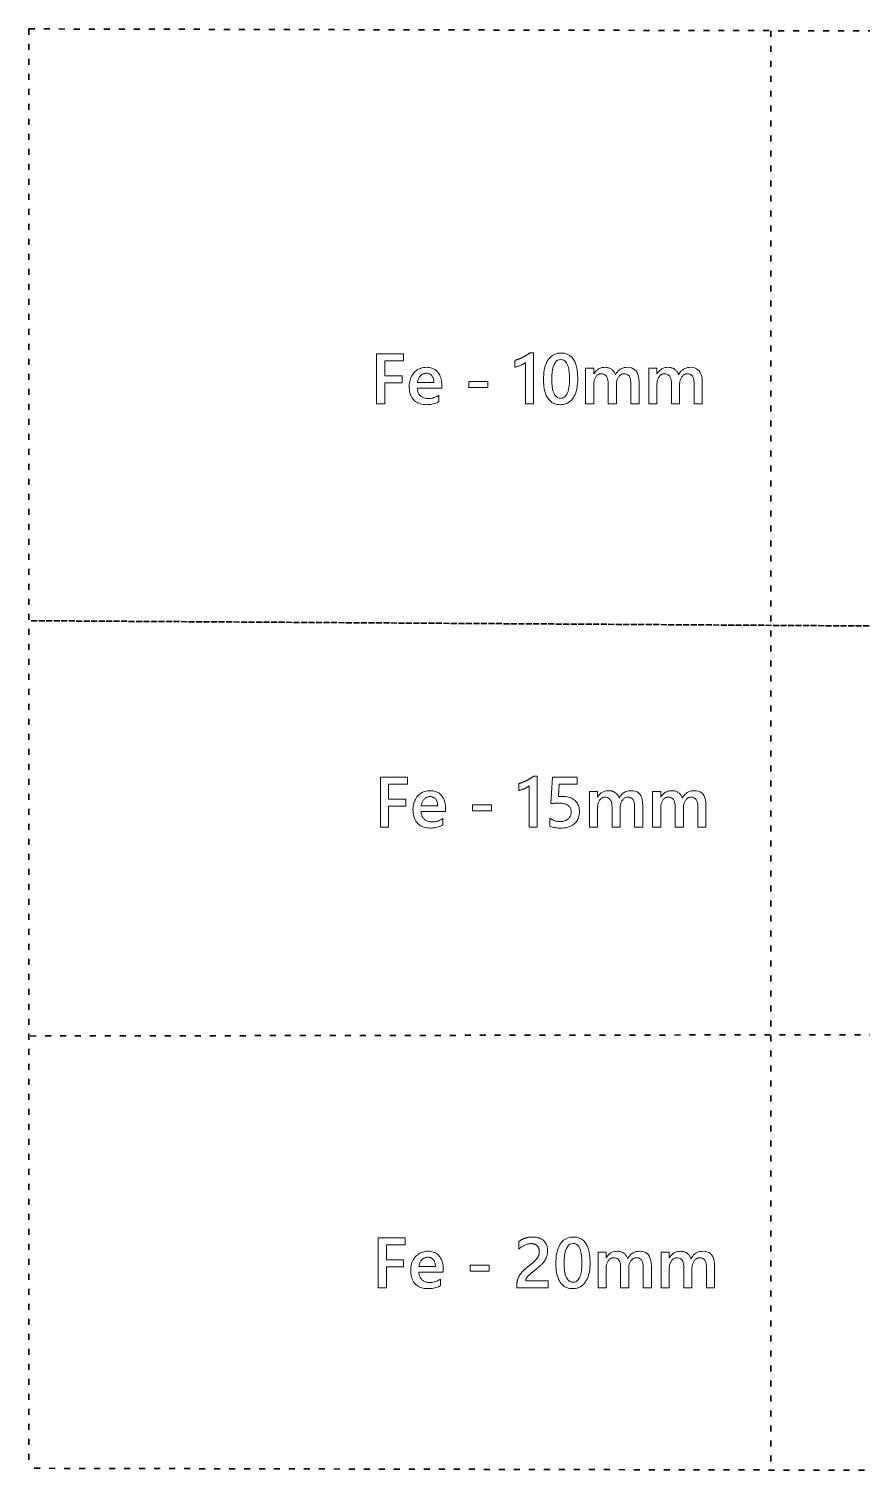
# Model space of a CAD drawing. Extents: x -2689 to 3123, y -678 to 2215.
# Drawn here: x -2689 to -1024, y -678 to 2215 of the extents above; entities that cross this region are included whole.
import ezdxf

# ---------------------------------------------------------------- set-up
doc = ezdxf.new("R2010")
doc.units = 0
doc.linetypes.add('DASHED', pattern=[15, 12, -3])
doc.linetypes.add('DASHSPACE', pattern=[30, 12, -18])

msp = doc.modelspace()

# ---------------------------------------------------------------- linework, layer by layer
at = {"color": 7, "linetype": 'DASHSPACE', "lineweight": 35}
for p, q in [((-2689.3, 2215.2), (3123.3, 2201.6)), ((-2689.3, 2215.2), (-2689.3, -664)), ((-1204.4, 2211.7), (-1204.4, -667.5)), ((-2687, 200.7), (3118.8, 209.7)), ((3123.3, -677.6), (-2689.3, -664))]:
    msp.add_line(p, q, dxfattribs=at)
at = {"color": 7, "linetype": 'DASHED', "lineweight": 35}
msp.add_line((-2684.6, 1031.4), (3114.4, 995.2), dxfattribs=at)
at = {"color": 5, "lineweight": 13}
for points in [[(-1939.4, 1551.1), (-1976.7, 1551.1), (-1976.7, 1521), (-1942.3, 1521), (-1942.3, 1507), (-1976.7, 1507), (-1976.7, 1465.2), (-1993.3, 1465.2), (-1993.3, 1565.2), (-1939.4, 1565.2)], [(-1679.2, 1567.4), (-1679.2, 1465.2), (-1695.4, 1465.2), (-1695.4, 1547.6), (-1696.3, 1547), (-1697.2, 1546.4), (-1698.1, 1545.8), (-1699, 1545.2), (-1700, 1544.7), (-1700.9, 1544.2), (-1701.9, 1543.7), (-1702.9, 1543.2), (-1703.9, 1542.7), (-1704.9, 1542.3), (-1705.9, 1541.8), (-1707, 1541.4), (-1708, 1541), (-1709.1, 1540.6), (-1710.3, 1540.2), (-1711.5, 1539.8), (-1712.7, 1539.5), (-1713.9, 1539.1), (-1715.1, 1538.7), (-1716.4, 1538.4), (-1716.4, 1552.2), (-1715.6, 1552.5), (-1714.8, 1552.7), (-1714, 1553), (-1713.2, 1553.3), (-1712.4, 1553.6), (-1711.7, 1553.9), (-1710.9, 1554.1), (-1710.1, 1554.4), (-1709.4, 1554.7), (-1708.6, 1555), (-1707.9, 1555.3), (-1707.1, 1555.6), (-1706.4, 1555.9), (-1705.6, 1556.2), (-1704.9, 1556.6), (-1704.1, 1556.9), (-1703.4, 1557.2), (-1702.6, 1557.6), (-1701.9, 1557.9), (-1701.2, 1558.3), (-1700.4, 1558.6), (-1699.7, 1559), (-1699, 1559.4), (-1698.2, 1559.8), (-1697.5, 1560.2), (-1696.8, 1560.6), (-1696, 1561), (-1695.3, 1561.4), (-1694.5, 1561.9), (-1693.8, 1562.3), (-1693, 1562.8), (-1692.3, 1563.2), (-1691.5, 1563.7), (-1690.8, 1564.2), (-1690, 1564.7), (-1689.2, 1565.2), (-1688.4, 1565.8), (-1687.7, 1566.3), (-1686.9, 1566.8), (-1686.1, 1567.4)], [(-1626.1, 1463.5), (-1629.2, 1463.6), (-1632.1, 1464), (-1634.9, 1464.7), (-1637.5, 1465.5), (-1640, 1466.7), (-1642.4, 1468.1), (-1644.6, 1469.8), (-1646.7, 1471.7), (-1648.7, 1473.8), (-1650.5, 1476.3), (-1652.1, 1478.9), (-1653.6, 1481.8), (-1654.9, 1484.9), (-1656.1, 1488.3), (-1657, 1491.9), (-1657.8, 1495.7), (-1658.4, 1499.7), (-1658.9, 1504), (-1659.1, 1508.4), (-1659.2, 1513.2), (-1659.1, 1518.3), (-1658.9, 1523.2), (-1658.4, 1527.9), (-1657.8, 1532.3), (-1657, 1536.4), (-1655.9, 1540.3), (-1654.8, 1543.9), (-1653.4, 1547.3), (-1651.8, 1550.4), (-1650.1, 1553.3), (-1648.2, 1555.8), (-1646.1, 1558.2), (-1643.9, 1560.2), (-1641.5, 1562), (-1638.9, 1563.5), (-1636.2, 1564.7), (-1633.3, 1565.6), (-1630.3, 1566.3), (-1627.1, 1566.7), (-1623.7, 1566.9), (-1617.5, 1566.3), (-1611.9, 1564.8), (-1606.9, 1562.2), (-1602.6, 1558.7), (-1599, 1554), (-1596, 1548.4), (-1593.7, 1541.7), (-1592.1, 1534.1), (-1591.1, 1525.3), (-1590.8, 1515.6), (-1590.8, 1510.6), (-1591.1, 1505.9), (-1591.6, 1501.5), (-1592.2, 1497.2), (-1593.1, 1493.2), (-1594.1, 1489.5), (-1595.3, 1486), (-1596.7, 1482.7), (-1598.3, 1479.7), (-1600.1, 1476.9), (-1602, 1474.3), (-1604.1, 1472.1), (-1606.3, 1470.1), (-1608.7, 1468.3), (-1611.2, 1466.8), (-1613.9, 1465.6), (-1616.7, 1464.7), (-1619.7, 1464), (-1622.8, 1463.6)], [(-1862.9, 1496.5), (-1911.6, 1496.5), (-1911.5, 1494.6), (-1911.3, 1492.7), (-1910.9, 1491), (-1910.5, 1489.3), (-1909.9, 1487.7), (-1909.3, 1486.2), (-1908.5, 1484.8), (-1907.6, 1483.5), (-1906.6, 1482.3), (-1905.5, 1481.2), (-1904.3, 1480.2), (-1903, 1479.3), (-1901.6, 1478.5), (-1900.1, 1477.8), (-1898.6, 1477.2), (-1896.9, 1476.7), (-1895.2, 1476.3), (-1893.4, 1476.1), (-1891.5, 1475.9), (-1889.5, 1475.9), (-1887.2, 1475.9), (-1885, 1476.1), (-1882.8, 1476.5), (-1880.7, 1476.9), (-1878.5, 1477.6), (-1876.5, 1478.3), (-1874.4, 1479.2), (-1872.4, 1480.2), (-1870.4, 1481.4), (-1868.5, 1482.7), (-1868.5, 1469.6), (-1870.5, 1468.5), (-1872.7, 1467.4), (-1874.9, 1466.5), (-1877.3, 1465.7), (-1879.8, 1465), (-1882.5, 1464.5), (-1885.3, 1464.1), (-1888.1, 1463.8), (-1891.2, 1463.6), (-1894.3, 1463.5), (-1897.4, 1463.6), (-1900.3, 1463.9), (-1903.2, 1464.4), (-1905.8, 1465.1), (-1908.4, 1465.9), (-1910.8, 1467), (-1913, 1468.3), (-1915.2, 1469.7), (-1917.2, 1471.4), (-1919, 1473.2), (-1920.7, 1475.3), (-1922.3, 1477.4), (-1923.6, 1479.8), (-1924.8, 1482.3), (-1925.8, 1484.9), (-1926.6, 1487.8), (-1927.2, 1490.7), (-1927.6, 1493.9), (-1927.9, 1497.2), (-1928, 1500.6), (-1927.9, 1503.9), (-1927.6, 1507), (-1927.1, 1510.1), (-1926.4, 1513), (-1925.5, 1515.7), (-1924.4, 1518.4), (-1923.2, 1520.9), (-1921.7, 1523.3), (-1920, 1525.6), (-1918.1, 1527.8), (-1916.1, 1529.8), (-1914, 1531.5), (-1911.8, 1533.1), (-1909.5, 1534.5), (-1907.1, 1535.6), (-1904.6, 1536.6), (-1902, 1537.3), (-1899.3, 1537.8), (-1896.5, 1538.2), (-1893.6, 1538.3), (-1890.8, 1538.2), (-1888, 1537.9), (-1885.4, 1537.4), (-1883, 1536.8), (-1880.6, 1535.9), (-1878.4, 1534.9), (-1876.4, 1533.7), (-1874.4, 1532.2), (-1872.6, 1530.6), (-1870.9, 1528.8), (-1869.4, 1526.9), (-1868.1, 1524.8), (-1866.9, 1522.5), (-1865.8, 1520.1), (-1864.9, 1517.6), (-1864.2, 1514.9), (-1863.7, 1512.1), (-1863.3, 1509.1), (-1863, 1506), (-1862.9, 1502.7)], [(-1624.5, 1554), (-1628, 1553.6), (-1631.1, 1552.3), (-1633.8, 1550.3), (-1636.2, 1547.5), (-1638.2, 1543.9), (-1639.8, 1539.5), (-1641.1, 1534.3), (-1642, 1528.3), (-1642.5, 1521.5), (-1642.7, 1513.9), (-1642.5, 1506.7), (-1642, 1500.3), (-1641.1, 1494.7), (-1639.9, 1489.8), (-1638.2, 1485.7), (-1636.3, 1482.3), (-1634, 1479.7), (-1631.3, 1477.8), (-1628.2, 1476.7), (-1624.9, 1476.3), (-1621.5, 1476.7), (-1618.5, 1477.9), (-1615.9, 1479.8), (-1613.6, 1482.4), (-1611.7, 1485.9), (-1610.1, 1490.1), (-1608.9, 1495), (-1608, 1500.8), (-1607.5, 1507.2), (-1607.3, 1514.5), (-1607.5, 1522), (-1608, 1528.7), (-1608.8, 1534.6), (-1610, 1539.7), (-1611.6, 1544.1), (-1613.5, 1547.6), (-1615.7, 1550.4), (-1618.3, 1552.4), (-1621.2, 1553.6)], [(-1468.1, 1465.2), (-1484.3, 1465.2), (-1484.3, 1504.1), (-1484.3, 1506.3), (-1484.4, 1508.3), (-1484.6, 1510.3), (-1484.8, 1512.1), (-1485.1, 1513.8), (-1485.4, 1515.3), (-1485.8, 1516.8), (-1486.3, 1518.1), (-1486.8, 1519.3), (-1487.4, 1520.3), (-1488.1, 1521.3), (-1488.9, 1522.1), (-1489.7, 1522.9), (-1490.7, 1523.6), (-1491.7, 1524.1), (-1492.8, 1524.6), (-1494, 1524.9), (-1495.3, 1525.2), (-1496.7, 1525.3), (-1498.1, 1525.4), (-1499.4, 1525.3), (-1500.6, 1525.1), (-1501.8, 1524.8), (-1502.9, 1524.3), (-1504, 1523.8), (-1505.1, 1523.1), (-1506.1, 1522.3), (-1507.1, 1521.3), (-1508, 1520.2), (-1508.9, 1519), (-1509.8, 1517.7), (-1510.5, 1516.4), (-1511.2, 1515), (-1511.8, 1513.5), (-1512.2, 1512), (-1512.6, 1510.5), (-1512.9, 1508.9), (-1513.2, 1507.3), (-1513.3, 1505.6), (-1513.3, 1503.8), (-1513.3, 1465.2), (-1529.6, 1465.2), (-1529.6, 1505.4), (-1529.7, 1509.2), (-1530.2, 1512.6), (-1530.9, 1515.6), (-1531.9, 1518.2), (-1533.1, 1520.4), (-1534.7, 1522.2), (-1536.5, 1523.6), (-1538.6, 1524.6), (-1541, 1525.2), (-1543.7, 1525.4), (-1545, 1525.3), (-1546.2, 1525.1), (-1547.4, 1524.8), (-1548.6, 1524.4), (-1549.7, 1523.9), (-1550.7, 1523.2), (-1551.7, 1522.4), (-1552.7, 1521.5), (-1553.6, 1520.5), (-1554.5, 1519.4), (-1555.3, 1518.1), (-1556, 1516.8), (-1556.6, 1515.4), (-1557.2, 1514), (-1557.6, 1512.5), (-1558, 1510.9), (-1558.3, 1509.2), (-1558.5, 1507.5), (-1558.6, 1505.7), (-1558.7, 1503.8), (-1558.7, 1465.2), (-1574.9, 1465.2), (-1574.9, 1536.6), (-1558.7, 1536.6), (-1558.7, 1525.3), (-1558.4, 1525.3), (-1556.8, 1527.8), (-1555, 1530), (-1553.1, 1531.9), (-1551.1, 1533.6), (-1548.9, 1535), (-1546.6, 1536.2), (-1544.1, 1537.1), (-1541.5, 1537.7), (-1538.8, 1538.1), (-1535.9, 1538.3), (-1534.4, 1538.2), (-1533, 1538.1), (-1531.6, 1537.9), (-1530.3, 1537.6), (-1528.9, 1537.2), (-1527.7, 1536.8), (-1526.4, 1536.3), (-1525.2, 1535.7), (-1524.1, 1535), (-1522.9, 1534.2), (-1521.9, 1533.3), (-1520.9, 1532.4), (-1519.9, 1531.5), (-1519.1, 1530.5), (-1518.3, 1529.5), (-1517.6, 1528.4), (-1516.9, 1527.2), (-1516.3, 1526), (-1515.8, 1524.8), (-1515.4, 1523.5), (-1513.7, 1526.3), (-1511.9, 1528.8), (-1509.9, 1531), (-1507.8, 1532.9), (-1505.5, 1534.6), (-1503, 1535.9), (-1500.4, 1536.9), (-1497.7, 1537.7), (-1494.7, 1538.1), (-1491.7, 1538.3), (-1487.2, 1538), (-1483.2, 1537.1), (-1479.6, 1535.6), (-1476.6, 1533.6), (-1474, 1531), (-1471.9, 1527.8), (-1470.2, 1524), (-1469, 1519.7), (-1468.3, 1514.7), (-1468.1, 1509.2)], [(-1341.6, 1465.2), (-1357.8, 1465.2), (-1357.8, 1504.1), (-1357.8, 1506.3), (-1357.9, 1508.3), (-1358.1, 1510.3), (-1358.3, 1512.1), (-1358.6, 1513.8), (-1358.9, 1515.3), (-1359.3, 1516.8), (-1359.8, 1518.1), (-1360.3, 1519.3), (-1360.9, 1520.3), (-1361.6, 1521.3), (-1362.4, 1522.1), (-1363.2, 1522.9), (-1364.2, 1523.6), (-1365.2, 1524.1), (-1366.3, 1524.6), (-1367.5, 1524.9), (-1368.8, 1525.2), (-1370.2, 1525.3), (-1371.6, 1525.4), (-1372.9, 1525.3), (-1374.1, 1525.1), (-1375.3, 1524.8), (-1376.4, 1524.3), (-1377.5, 1523.8), (-1378.6, 1523.1), (-1379.6, 1522.3), (-1380.6, 1521.3), (-1381.5, 1520.2), (-1382.4, 1519), (-1383.3, 1517.7), (-1384, 1516.4), (-1384.7, 1515), (-1385.3, 1513.5), (-1385.7, 1512), (-1386.1, 1510.5), (-1386.5, 1508.9), (-1386.7, 1507.3), (-1386.8, 1505.6), (-1386.8, 1503.8), (-1386.8, 1465.2), (-1403.1, 1465.2), (-1403.1, 1505.4), (-1403.2, 1509.2), (-1403.7, 1512.6), (-1404.4, 1515.6), (-1405.4, 1518.2), (-1406.6, 1520.4), (-1408.2, 1522.2), (-1410, 1523.6), (-1412.1, 1524.6), (-1414.5, 1525.2), (-1417.2, 1525.4), (-1418.5, 1525.3), (-1419.7, 1525.1), (-1420.9, 1524.8), (-1422.1, 1524.4), (-1423.2, 1523.9), (-1424.2, 1523.2), (-1425.2, 1522.4), (-1426.2, 1521.5), (-1427.1, 1520.5), (-1428, 1519.4), (-1428.8, 1518.1), (-1429.5, 1516.8), (-1430.1, 1515.4), (-1430.7, 1514), (-1431.1, 1512.5), (-1431.5, 1510.9), (-1431.8, 1509.2), (-1432, 1507.5), (-1432.1, 1505.7), (-1432.2, 1503.8), (-1432.2, 1465.2), (-1448.4, 1465.2), (-1448.4, 1536.6), (-1432.2, 1536.6), (-1432.2, 1525.3), (-1431.9, 1525.3), (-1430.3, 1527.8), (-1428.5, 1530), (-1426.6, 1531.9), (-1424.6, 1533.6), (-1422.4, 1535), (-1420.1, 1536.2), (-1417.6, 1537.1), (-1415, 1537.7), (-1412.3, 1538.1), (-1409.4, 1538.3), (-1407.9, 1538.2), (-1406.5, 1538.1), (-1405.1, 1537.9), (-1403.8, 1537.6), (-1402.4, 1537.2), (-1401.2, 1536.8), (-1399.9, 1536.3), (-1398.7, 1535.7), (-1397.6, 1535), (-1396.4, 1534.2), (-1395.4, 1533.3), (-1394.4, 1532.4), (-1393.4, 1531.5), (-1392.6, 1530.5), (-1391.8, 1529.5), (-1391.1, 1528.4), (-1390.4, 1527.2), (-1389.8, 1526), (-1389.3, 1524.8), (-1388.9, 1523.5), (-1387.2, 1526.3), (-1385.4, 1528.8), (-1383.4, 1531), (-1381.3, 1532.9), (-1379, 1534.6), (-1376.5, 1535.9), (-1373.9, 1536.9), (-1371.2, 1537.7), (-1368.2, 1538.1), (-1365.2, 1538.3), (-1360.7, 1538), (-1356.7, 1537.1), (-1353.1, 1535.6), (-1350.1, 1533.6), (-1347.5, 1531), (-1345.4, 1527.8), (-1343.7, 1524), (-1342.5, 1519.7), (-1341.8, 1514.7), (-1341.6, 1509.2)], [(-1878.6, 1507.9), (-1878.6, 1509.6), (-1878.7, 1511.3), (-1879, 1512.8), (-1879.2, 1514.3), (-1879.6, 1515.7), (-1880.1, 1517), (-1880.6, 1518.2), (-1881.2, 1519.4), (-1881.9, 1520.5), (-1882.7, 1521.5), (-1883.5, 1522.4), (-1884.4, 1523.2), (-1885.4, 1524), (-1886.4, 1524.6), (-1887.5, 1525.1), (-1888.6, 1525.6), (-1889.8, 1525.9), (-1891.1, 1526.1), (-1892.4, 1526.3), (-1893.8, 1526.3), (-1895.2, 1526.3), (-1896.5, 1526.1), (-1897.8, 1525.9), (-1899.1, 1525.5), (-1900.3, 1525.1), (-1901.4, 1524.5), (-1902.5, 1523.8), (-1903.6, 1523.1), (-1904.7, 1522.2), (-1905.6, 1521.2), (-1906.6, 1520.2), (-1907.4, 1519.1), (-1908.2, 1517.9), (-1908.9, 1516.7), (-1909.6, 1515.4), (-1910.1, 1514), (-1910.6, 1512.6), (-1911, 1511.1), (-1911.3, 1509.5), (-1911.6, 1507.9)], [(-1770.7, 1498.2), (-1808.7, 1498.2), (-1808.7, 1510.2), (-1770.7, 1510.2)], [(-1931.8, 704.3), (-1969.2, 704.3), (-1969.2, 674.2), (-1934.8, 674.2), (-1934.8, 660.2), (-1969.2, 660.2), (-1969.2, 618.4), (-1985.8, 618.4), (-1985.8, 718.4), (-1931.8, 718.4)], [(-1671.7, 720.6), (-1671.7, 618.4), (-1687.9, 618.4), (-1687.9, 700.8), (-1688.8, 700.2), (-1689.7, 699.6), (-1690.6, 699), (-1691.5, 698.4), (-1692.5, 697.9), (-1693.4, 697.4), (-1694.4, 696.8), (-1695.4, 696.4), (-1696.4, 695.9), (-1697.4, 695.4), (-1698.4, 695), (-1699.4, 694.6), (-1700.5, 694.2), (-1701.6, 693.8), (-1702.8, 693.4), (-1703.9, 693), (-1705.1, 692.6), (-1706.4, 692.3), (-1707.6, 691.9), (-1708.9, 691.6), (-1708.9, 705.4), (-1708.1, 705.6), (-1707.3, 705.9), (-1706.5, 706.2), (-1705.7, 706.5), (-1704.9, 706.7), (-1704.1, 707), (-1703.4, 707.3), (-1702.6, 707.6), (-1701.8, 707.9), (-1701.1, 708.2), (-1700.3, 708.5), (-1699.6, 708.8), (-1698.8, 709.1), (-1698.1, 709.4), (-1697.4, 709.7), (-1696.6, 710.1), (-1695.9, 710.4), (-1695.1, 710.7), (-1694.4, 711.1), (-1693.7, 711.4), (-1692.9, 711.8), (-1692.2, 712.2), (-1691.5, 712.6), (-1690.7, 713), (-1690, 713.4), (-1689.2, 713.8), (-1688.5, 714.2), (-1687.8, 714.6), (-1687, 715.1), (-1686.3, 715.5), (-1685.5, 715.9), (-1684.8, 716.4), (-1684, 716.9), (-1683.2, 717.4), (-1682.5, 717.9), (-1681.7, 718.4), (-1680.9, 718.9), (-1680.1, 719.5), (-1679.4, 720), (-1678.6, 720.6)], [(-1646.3, 620.7), (-1646.3, 636.2), (-1644.4, 634.9), (-1642.4, 633.8), (-1640.4, 632.8), (-1638.4, 632), (-1636.4, 631.2), (-1634.4, 630.6), (-1632.4, 630.2), (-1630.4, 629.8), (-1628.4, 629.6), (-1626.4, 629.6), (-1624.4, 629.6), (-1622.5, 629.8), (-1620.7, 630), (-1618.9, 630.4), (-1617.2, 630.9), (-1615.6, 631.5), (-1614.1, 632.1), (-1612.7, 632.9), (-1611.3, 633.8), (-1610, 634.8), (-1608.8, 635.8), (-1607.8, 637), (-1606.9, 638.2), (-1606, 639.5), (-1605.4, 640.8), (-1604.8, 642.3), (-1604.4, 643.7), (-1604.1, 645.3), (-1603.9, 646.9), (-1603.8, 648.6), (-1603.9, 650.3), (-1604.1, 651.9), (-1604.4, 653.4), (-1604.8, 654.8), (-1605.4, 656.2), (-1606.1, 657.5), (-1606.9, 658.7), (-1607.9, 659.8), (-1608.9, 660.9), (-1610.1, 661.9), (-1611.4, 662.8), (-1612.9, 663.6), (-1614.4, 664.3), (-1616, 664.9), (-1617.8, 665.4), (-1619.7, 665.9), (-1621.6, 666.2), (-1623.7, 666.4), (-1625.9, 666.6), (-1628.2, 666.6), (-1629.1, 666.6), (-1630.2, 666.6), (-1631.4, 666.5), (-1632.8, 666.5), (-1634.3, 666.4), (-1636.1, 666.3), (-1637.9, 666.2), (-1640, 666.1), (-1642.2, 665.9), (-1644.6, 665.8), (-1641, 718.4), (-1591.8, 718.4), (-1591.8, 704.5), (-1627.6, 704.5), (-1629.3, 679.5), (-1628.3, 679.6), (-1627.4, 679.6), (-1626.5, 679.7), (-1625.6, 679.7), (-1624.7, 679.7), (-1623.8, 679.7), (-1623, 679.8), (-1622.1, 679.8), (-1621.3, 679.8), (-1620.5, 679.8), (-1617.4, 679.7), (-1614.5, 679.5), (-1611.7, 679.1), (-1609, 678.5), (-1606.5, 677.8), (-1604.1, 676.9), (-1601.8, 675.8), (-1599.7, 674.6), (-1597.8, 673.2), (-1596, 671.6), (-1594.3, 669.9), (-1592.8, 668.1), (-1591.5, 666.2), (-1590.4, 664.1), (-1589.5, 662), (-1588.7, 659.7), (-1588.1, 657.3), (-1587.6, 654.7), (-1587.4, 652.1), (-1587.3, 649.3), (-1587.4, 646.4), (-1587.7, 643.6), (-1588.2, 640.9), (-1588.9, 638.4), (-1589.8, 635.9), (-1590.9, 633.6), (-1592.2, 631.4), (-1593.6, 629.3), (-1595.3, 627.4), (-1597.2, 625.5), (-1599.3, 623.8), (-1601.5, 622.3), (-1603.9, 620.9), (-1606.4, 619.8), (-1609, 618.8), (-1611.8, 618), (-1614.8, 617.3), (-1617.9, 616.9), (-1621.1, 616.6), (-1624.5, 616.5), (-1627.4, 616.6), (-1630.1, 616.7), (-1632.6, 616.9), (-1635, 617.2), (-1637.3, 617.6), (-1639.4, 618), (-1641.4, 618.6), (-1643.2, 619.2), (-1644.8, 619.9)], [(-1855.4, 649.7), (-1904.1, 649.7), (-1904, 647.7), (-1903.8, 645.9), (-1903.4, 644.1), (-1903, 642.5), (-1902.4, 640.9), (-1901.8, 639.4), (-1901, 638), (-1900.1, 636.7), (-1899.1, 635.5), (-1898, 634.4), (-1896.8, 633.4), (-1895.5, 632.5), (-1894.1, 631.7), (-1892.6, 631), (-1891.1, 630.4), (-1889.4, 629.9), (-1887.7, 629.5), (-1885.9, 629.2), (-1884, 629.1), (-1882, 629), (-1879.7, 629.1), (-1877.5, 629.3), (-1875.3, 629.6), (-1873.1, 630.1), (-1871, 630.7), (-1868.9, 631.5), (-1866.9, 632.4), (-1864.9, 633.4), (-1862.9, 634.6), (-1861, 635.9), (-1861, 622.8), (-1863, 621.7), (-1865.2, 620.6), (-1867.4, 619.7), (-1869.8, 618.9), (-1872.3, 618.2), (-1875, 617.7), (-1877.7, 617.2), (-1880.6, 616.9), (-1883.7, 616.7), (-1886.8, 616.7), (-1889.9, 616.8), (-1892.8, 617.1), (-1895.6, 617.6), (-1898.3, 618.2), (-1900.9, 619.1), (-1903.3, 620.2), (-1905.5, 621.4), (-1907.7, 622.9), (-1909.7, 624.6), (-1911.5, 626.4), (-1913.2, 628.4), (-1914.7, 630.6), (-1916.1, 633), (-1917.3, 635.5), (-1918.2, 638.1), (-1919, 640.9), (-1919.7, 643.9), (-1920.1, 647), (-1920.4, 650.3), (-1920.5, 653.8), (-1920.4, 657.1), (-1920.1, 660.2), (-1919.6, 663.2), (-1918.9, 666.1), (-1918, 668.9), (-1916.9, 671.6), (-1915.6, 674.1), (-1914.2, 676.5), (-1912.5, 678.8), (-1910.6, 680.9), (-1908.6, 682.9), (-1906.5, 684.7), (-1904.3, 686.3), (-1902, 687.7), (-1899.5, 688.8), (-1897, 689.8), (-1894.5, 690.5), (-1891.8, 691), (-1889, 691.3), (-1886.1, 691.4), (-1883.2, 691.3), (-1880.5, 691.1), (-1877.9, 690.6), (-1875.4, 689.9), (-1873.1, 689.1), (-1870.9, 688), (-1868.8, 686.8), (-1866.9, 685.4), (-1865.1, 683.8), (-1863.4, 682), (-1861.9, 680.1), (-1860.5, 678), (-1859.3, 675.7), (-1858.3, 673.3), (-1857.4, 670.8), (-1856.7, 668.1), (-1856.1, 665.3), (-1855.7, 662.3), (-1855.5, 659.1), (-1855.4, 655.9)], [(-1871, 661.1), (-1871.1, 662.8), (-1871.2, 664.4), (-1871.4, 666), (-1871.7, 667.5), (-1872.1, 668.9), (-1872.6, 670.2), (-1873.1, 671.4), (-1873.7, 672.6), (-1874.4, 673.7), (-1875.2, 674.7), (-1876, 675.6), (-1876.9, 676.4), (-1877.9, 677.1), (-1878.9, 677.8), (-1880, 678.3), (-1881.1, 678.7), (-1882.3, 679.1), (-1883.6, 679.3), (-1884.9, 679.5), (-1886.3, 679.5), (-1887.7, 679.5), (-1889, 679.3), (-1890.3, 679.1), (-1891.5, 678.7), (-1892.7, 678.2), (-1893.9, 677.7), (-1895, 677), (-1896.1, 676.3), (-1897.1, 675.4), (-1898.1, 674.4), (-1899.1, 673.4), (-1899.9, 672.3), (-1900.7, 671.1), (-1901.4, 669.8), (-1902, 668.5), (-1902.6, 667.2), (-1903.1, 665.8), (-1903.5, 664.3), (-1903.8, 662.7), (-1904.1, 661.1)], [(-1460.6, 618.4), (-1476.8, 618.4), (-1476.8, 657.3), (-1476.8, 659.4), (-1476.9, 661.5), (-1477, 663.4), (-1477.3, 665.3), (-1477.5, 666.9), (-1477.9, 668.5), (-1478.3, 669.9), (-1478.8, 671.3), (-1479.3, 672.4), (-1479.9, 673.5), (-1480.6, 674.5), (-1481.4, 675.3), (-1482.2, 676.1), (-1483.2, 676.7), (-1484.2, 677.3), (-1485.3, 677.7), (-1486.5, 678.1), (-1487.8, 678.3), (-1489.2, 678.5), (-1490.6, 678.5), (-1491.9, 678.5), (-1493.1, 678.3), (-1494.3, 678), (-1495.4, 677.5), (-1496.5, 676.9), (-1497.6, 676.2), (-1498.6, 675.4), (-1499.6, 674.5), (-1500.5, 673.4), (-1501.4, 672.2), (-1502.2, 670.9), (-1503, 669.5), (-1503.7, 668.2), (-1504.2, 666.7), (-1504.7, 665.2), (-1505.1, 663.7), (-1505.4, 662.1), (-1505.7, 660.4), (-1505.8, 658.7), (-1505.8, 657), (-1505.8, 618.4), (-1522.1, 618.4), (-1522.1, 658.6), (-1522.2, 662.4), (-1522.6, 665.8), (-1523.3, 668.8), (-1524.3, 671.4), (-1525.6, 673.5), (-1527.2, 675.3), (-1529, 676.7), (-1531.1, 677.7), (-1533.5, 678.3), (-1536.2, 678.5), (-1537.5, 678.5), (-1538.7, 678.3), (-1539.9, 678), (-1541, 677.6), (-1542.1, 677), (-1543.2, 676.4), (-1544.2, 675.6), (-1545.2, 674.7), (-1546.1, 673.7), (-1546.9, 672.5), (-1547.7, 671.3), (-1548.5, 670), (-1549.1, 668.6), (-1549.6, 667.2), (-1550.1, 665.7), (-1550.5, 664.1), (-1550.8, 662.4), (-1551, 660.7), (-1551.1, 658.9), (-1551.2, 657), (-1551.2, 618.4), (-1567.3, 618.4), (-1567.3, 689.8), (-1551.2, 689.8), (-1551.2, 678.5), (-1550.9, 678.5), (-1549.3, 680.9), (-1547.5, 683.1), (-1545.6, 685.1), (-1543.6, 686.8), (-1541.4, 688.2), (-1539.1, 689.4), (-1536.6, 690.3), (-1534, 690.9), (-1531.2, 691.3), (-1528.4, 691.4), (-1526.9, 691.4), (-1525.5, 691.3), (-1524.1, 691.1), (-1522.7, 690.8), (-1521.4, 690.4), (-1520.2, 690), (-1518.9, 689.4), (-1517.7, 688.8), (-1516.5, 688.1), (-1515.4, 687.4), (-1514.3, 686.5), (-1513.3, 685.6), (-1512.4, 684.7), (-1511.6, 683.7), (-1510.8, 682.6), (-1510, 681.5), (-1509.4, 680.4), (-1508.8, 679.2), (-1508.3, 678), (-1507.9, 676.7), (-1506.2, 679.5), (-1504.4, 682), (-1502.4, 684.2), (-1500.2, 686.1), (-1498, 687.7), (-1495.5, 689.1), (-1492.9, 690.1), (-1490.1, 690.8), (-1487.2, 691.3), (-1484.1, 691.4), (-1479.7, 691.1), (-1475.7, 690.3), (-1472.1, 688.8), (-1469.1, 686.8), (-1466.5, 684.2), (-1464.3, 681), (-1462.7, 677.2), (-1461.5, 672.8), (-1460.8, 667.9), (-1460.6, 662.4)], [(-1334.1, 618.4), (-1350.3, 618.4), (-1350.3, 657.3), (-1350.3, 659.4), (-1350.4, 661.5), (-1350.5, 663.4), (-1350.8, 665.3), (-1351, 666.9), (-1351.4, 668.5), (-1351.8, 669.9), (-1352.3, 671.3), (-1352.8, 672.4), (-1353.4, 673.5), (-1354.1, 674.5), (-1354.9, 675.3), (-1355.7, 676.1), (-1356.7, 676.7), (-1357.7, 677.3), (-1358.8, 677.7), (-1360, 678.1), (-1361.3, 678.3), (-1362.7, 678.5), (-1364.1, 678.5), (-1365.4, 678.5), (-1366.6, 678.3), (-1367.8, 678), (-1368.9, 677.5), (-1370, 676.9), (-1371.1, 676.2), (-1372.1, 675.4), (-1373.1, 674.5), (-1374, 673.4), (-1374.9, 672.2), (-1375.7, 670.9), (-1376.5, 669.5), (-1377.2, 668.2), (-1377.7, 666.7), (-1378.2, 665.2), (-1378.6, 663.7), (-1378.9, 662.1), (-1379.2, 660.4), (-1379.3, 658.7), (-1379.3, 657), (-1379.3, 618.4), (-1395.6, 618.4), (-1395.6, 658.6), (-1395.7, 662.4), (-1396.1, 665.8), (-1396.9, 668.8), (-1397.8, 671.4), (-1399.1, 673.5), (-1400.7, 675.3), (-1402.5, 676.7), (-1404.6, 677.7), (-1407, 678.3), (-1409.7, 678.5), (-1411, 678.5), (-1412.2, 678.3), (-1413.4, 678), (-1414.5, 677.6), (-1415.6, 677), (-1416.7, 676.4), (-1417.7, 675.6), (-1418.7, 674.7), (-1419.6, 673.7), (-1420.4, 672.5), (-1421.2, 671.3), (-1422, 670), (-1422.6, 668.6), (-1423.1, 667.2), (-1423.6, 665.7), (-1424, 664.1), (-1424.3, 662.4), (-1424.5, 660.7), (-1424.6, 658.9), (-1424.7, 657), (-1424.7, 618.4), (-1440.8, 618.4), (-1440.8, 689.8), (-1424.7, 689.8), (-1424.7, 678.5), (-1424.4, 678.5), (-1422.8, 680.9), (-1421, 683.1), (-1419.1, 685.1), (-1417.1, 686.8), (-1414.9, 688.2), (-1412.6, 689.4), (-1410.1, 690.3), (-1407.5, 690.9), (-1404.7, 691.3), (-1401.9, 691.4), (-1400.4, 691.4), (-1399, 691.3), (-1397.6, 691.1), (-1396.2, 690.8), (-1394.9, 690.4), (-1393.7, 690), (-1392.4, 689.4), (-1391.2, 688.8), (-1390.1, 688.1), (-1388.9, 687.4), (-1387.8, 686.5), (-1386.8, 685.6), (-1385.9, 684.7), (-1385.1, 683.7), (-1384.3, 682.6), (-1383.5, 681.5), (-1382.9, 680.4), (-1382.3, 679.2), (-1381.8, 678), (-1381.4, 676.7), (-1379.7, 679.5), (-1377.9, 682), (-1375.9, 684.2), (-1373.7, 686.1), (-1371.5, 687.7), (-1369, 689.1), (-1366.4, 690.1), (-1363.6, 690.8), (-1360.7, 691.3), (-1357.6, 691.4), (-1353.2, 691.1), (-1349.2, 690.3), (-1345.6, 688.8), (-1342.6, 686.8), (-1340, 684.2), (-1337.8, 681), (-1336.2, 677.2), (-1335, 672.8), (-1334.3, 667.9), (-1334.1, 662.4)], [(-1763.2, 651.4), (-1801.2, 651.4), (-1801.2, 663.3), (-1763.2, 663.3)], [(-1649.6, -303), (-1712.4, -303), (-1712.4, -295.3), (-1712.4, -294.3), (-1712.3, -293.4), (-1712.3, -292.5), (-1712.2, -291.6), (-1712.1, -290.7), (-1711.9, -289.8), (-1711.7, -288.9), (-1711.5, -288.1), (-1711.3, -287.2), (-1711.1, -286.4), (-1710.8, -285.6), (-1710.5, -284.8), (-1710.2, -283.9), (-1709.9, -283.2), (-1709.5, -282.4), (-1709.1, -281.6), (-1708.8, -280.8), (-1708.4, -280.1), (-1707.9, -279.3), (-1707.5, -278.6), (-1707, -277.9), (-1706.6, -277.1), (-1706.1, -276.4), (-1705.6, -275.7), (-1705.1, -275), (-1704.5, -274.3), (-1704, -273.7), (-1703.4, -273), (-1702.9, -272.3), (-1702.3, -271.7), (-1701.7, -271), (-1701.1, -270.4), (-1700.4, -269.8), (-1699.8, -269.1), (-1699.2, -268.5), (-1698.5, -267.9), (-1697.9, -267.2), (-1697.2, -266.6), (-1696.5, -266), (-1695.9, -265.4), (-1695.2, -264.8), (-1694.5, -264.2), (-1693.8, -263.6), (-1693.1, -263), (-1692.4, -262.4), (-1691.7, -261.8), (-1691, -261.3), (-1690.3, -260.7), (-1689.6, -260.1), (-1688.9, -259.5), (-1688.2, -259), (-1687.5, -258.4), (-1686.8, -257.8), (-1686.1, -257.3), (-1685.4, -256.7), (-1684.7, -256.1), (-1684, -255.6), (-1683.3, -255), (-1682.6, -254.4), (-1681.9, -253.9), (-1681.3, -253.3), (-1680.7, -252.8), (-1680, -252.2), (-1679.4, -251.7), (-1678.8, -251.2), (-1678.3, -250.6), (-1677.7, -250.1), (-1677.1, -249.6), (-1676.6, -249.1), (-1676.1, -248.5), (-1675.5, -248), (-1675, -247.5), (-1674.5, -246.9), (-1674.1, -246.4), (-1673.6, -245.9), (-1673.1, -245.3), (-1672.7, -244.8), (-1672.3, -244.2), (-1671.9, -243.7), (-1671.5, -243.1), (-1671.2, -242.6), (-1670.8, -242), (-1670.5, -241.4), (-1670.1, -240.8), (-1669.8, -240.3), (-1669.6, -239.7), (-1669.3, -239.1), (-1669, -238.5), (-1668.8, -237.8), (-1668.6, -237.2), (-1668.4, -236.6), (-1668.2, -236), (-1668.1, -235.3), (-1667.9, -234.7), (-1667.8, -234), (-1667.7, -233.3), (-1667.6, -232.6), (-1667.6, -231.9), (-1667.6, -231.2), (-1667.5, -230.5), (-1667.6, -229.7), (-1667.6, -229), (-1667.7, -228.2), (-1667.7, -227.5), (-1667.9, -226.8), (-1668, -226.1), (-1668.1, -225.4), (-1668.3, -224.8), (-1668.5, -224.2), (-1668.8, -223.6), (-1669, -223), (-1669.3, -222.4), (-1669.6, -221.9), (-1669.9, -221.3), (-1670.2, -220.8), (-1670.6, -220.4), (-1671, -219.9), (-1671.3, -219.4), (-1671.8, -219), (-1672.2, -218.6), (-1672.6, -218.2), (-1673.1, -217.9), (-1673.6, -217.5), (-1674.1, -217.2), (-1674.6, -216.9), (-1675.1, -216.6), (-1675.7, -216.3), (-1676.2, -216.1), (-1676.8, -215.8), (-1677.4, -215.6), (-1678, -215.4), (-1678.6, -215.2), (-1679.2, -215.1), (-1679.9, -215), (-1680.5, -214.9), (-1681.2, -214.8), (-1681.8, -214.7), (-1682.5, -214.6), (-1683.2, -214.6), (-1683.9, -214.6), (-1685.2, -214.6), (-1686.4, -214.7), (-1687.6, -214.9), (-1688.9, -215.1), (-1690.1, -215.3), (-1691.4, -215.6), (-1692.6, -216), (-1693.9, -216.4), (-1695.1, -216.9), (-1696.4, -217.5), (-1697.7, -218.1), (-1698.9, -218.7), (-1700.2, -219.4), (-1701.4, -220.2), (-1702.6, -221), (-1703.9, -221.9), (-1705.1, -222.9), (-1706.3, -223.9), (-1707.4, -224.9), (-1708.6, -226), (-1708.6, -210.5), (-1708, -210), (-1707.4, -209.6), (-1706.8, -209.2), (-1706.2, -208.7), (-1705.5, -208.3), (-1704.9, -207.9), (-1704.3, -207.6), (-1703.7, -207.2), (-1703, -206.8), (-1702.4, -206.5), (-1701.8, -206.1), (-1701.1, -205.8), (-1700.5, -205.5), (-1699.9, -205.2), (-1699.2, -204.9), (-1698.6, -204.6), (-1697.9, -204.4), (-1697.3, -204.1), (-1696.6, -203.9), (-1695.9, -203.6), (-1695.3, -203.4), (-1694.6, -203.2), (-1693.9, -203), (-1693.2, -202.8), (-1692.5, -202.6), (-1691.8, -202.5), (-1691.1, -202.3), (-1690.3, -202.2), (-1689.6, -202), (-1688.9, -201.9), (-1688.1, -201.8), (-1687.4, -201.7), (-1686.6, -201.6), (-1685.8, -201.6), (-1685.1, -201.5), (-1684.3, -201.4), (-1683.5, -201.4), (-1682.7, -201.4), (-1681.8, -201.4), (-1681, -201.4), (-1679.7, -201.4), (-1678.3, -201.4), (-1677.1, -201.5), (-1675.8, -201.6), (-1674.6, -201.8), (-1673.3, -202), (-1672.1, -202.2), (-1671, -202.5), (-1669.8, -202.8), (-1668.7, -203.1), (-1667.6, -203.5), (-1666.6, -203.9), (-1665.6, -204.3), (-1664.6, -204.8), (-1663.6, -205.3), (-1662.7, -205.9), (-1661.8, -206.4), (-1660.9, -207), (-1660.1, -207.7), (-1659.3, -208.4), (-1658.6, -209.1), (-1657.8, -209.8), (-1657.1, -210.6), (-1656.5, -211.4), (-1655.9, -212.2), (-1655.3, -213.1), (-1654.7, -214), (-1654.2, -215), (-1653.7, -216), (-1653.3, -217), (-1652.9, -218), (-1652.5, -219.1), (-1652.2, -220.2), (-1651.9, -221.3), (-1651.7, -222.5), (-1651.5, -223.7), (-1651.3, -224.9), (-1651.2, -226.2), (-1651.2, -227.5), (-1651.2, -228.8), (-1651.2, -230), (-1651.2, -231.2), (-1651.3, -232.4), (-1651.4, -233.5), (-1651.5, -234.6), (-1651.7, -235.7), (-1651.9, -236.7), (-1652.1, -237.8), (-1652.4, -238.8), (-1652.7, -239.7), (-1653, -240.7), (-1653.3, -241.7), (-1653.7, -242.6), (-1654.1, -243.5), (-1654.5, -244.4), (-1654.9, -245.3), (-1655.4, -246.2), (-1655.9, -247.1), (-1656.4, -247.9), (-1656.9, -248.8), (-1657.5, -249.6), (-1658.1, -250.4), (-1658.7, -251.2), (-1659.3, -252.1), (-1660, -252.9), (-1660.6, -253.6), (-1661.3, -254.4), (-1662.1, -255.2), (-1662.8, -256), (-1663.6, -256.7), (-1664.4, -257.5), (-1665.2, -258.2), (-1666, -259), (-1666.8, -259.8), (-1667.7, -260.5), (-1668.6, -261.3), (-1669.5, -262.1), (-1670.4, -262.9), (-1671.3, -263.7), (-1672.3, -264.5), (-1673.1, -265.1), (-1673.9, -265.8), (-1674.7, -266.4), (-1675.5, -267.1), (-1676.3, -267.7), (-1677.1, -268.3), (-1677.9, -269), (-1678.7, -269.6), (-1679.5, -270.2), (-1680.3, -270.8), (-1681.1, -271.5), (-1681.9, -272.1), (-1682.7, -272.7), (-1683.4, -273.3), (-1684.2, -273.9), (-1684.9, -274.5), (-1685.6, -275.1), (-1686.2, -275.7), (-1686.9, -276.3), (-1687.6, -276.9), (-1688.2, -277.5), (-1688.8, -278.1), (-1689.4, -278.7), (-1689.9, -279.3), (-1690.5, -279.9), (-1691, -280.5), (-1691.5, -281.1), (-1691.9, -281.7), (-1692.3, -282.2), (-1692.8, -282.8), (-1693.1, -283.4), (-1693.5, -284), (-1693.8, -284.6), (-1694, -285.2), (-1694.2, -285.8), (-1694.4, -286.4), (-1694.6, -287), (-1694.7, -287.6), (-1694.7, -288.2), (-1694.7, -288.8), (-1694.7, -289.1), (-1649.6, -289.1)], [(-1601.4, -304.7), (-1604.4, -304.6), (-1607.3, -304.2), (-1610.1, -303.5), (-1612.8, -302.7), (-1615.3, -301.5), (-1617.6, -300.1), (-1619.9, -298.4), (-1622, -296.5), (-1623.9, -294.4), (-1625.7, -291.9), (-1627.4, -289.3), (-1628.9, -286.4), (-1630.2, -283.3), (-1631.3, -279.9), (-1632.3, -276.3), (-1633.1, -272.5), (-1633.7, -268.5), (-1634.1, -264.2), (-1634.4, -259.8), (-1634.5, -255), (-1634.4, -249.9), (-1634.1, -245), (-1633.7, -240.3), (-1633, -235.9), (-1632.2, -231.8), (-1631.2, -227.9), (-1630, -224.3), (-1628.6, -220.9), (-1627.1, -217.8), (-1625.4, -214.9), (-1623.4, -212.4), (-1621.4, -210.1), (-1619.1, -208), (-1616.8, -206.2), (-1614.2, -204.8), (-1611.5, -203.5), (-1608.6, -202.6), (-1605.6, -201.9), (-1602.4, -201.5), (-1599, -201.4), (-1592.7, -201.9), (-1587.1, -203.4), (-1582.2, -206), (-1577.9, -209.6), (-1574.3, -214.2), (-1571.3, -219.8), (-1569, -226.5), (-1567.3, -234.2), (-1566.3, -242.9), (-1566, -252.6), (-1566.1, -257.6), (-1566.4, -262.3), (-1566.8, -266.8), (-1567.5, -271), (-1568.3, -275), (-1569.4, -278.7), (-1570.6, -282.2), (-1572, -285.5), (-1573.6, -288.6), (-1575.3, -291.3), (-1577.3, -293.9), (-1579.3, -296.2), (-1581.6, -298.2), (-1584, -299.9), (-1586.5, -301.4), (-1589.2, -302.6), (-1592, -303.5), (-1595, -304.2), (-1598.1, -304.6)], [(-1936.4, -217.1), (-1973.8, -217.1), (-1973.8, -247.2), (-1939.4, -247.2), (-1939.4, -261.2), (-1973.8, -261.2), (-1973.8, -303), (-1990.4, -303), (-1990.4, -203), (-1936.4, -203)], [(-1860, -271.7), (-1908.7, -271.7), (-1908.6, -273.6), (-1908.4, -275.5), (-1908, -277.2), (-1907.6, -278.9), (-1907, -280.5), (-1906.4, -282), (-1905.6, -283.4), (-1904.7, -284.7), (-1903.7, -285.9), (-1902.6, -287), (-1901.4, -288), (-1900.1, -288.9), (-1898.7, -289.7), (-1897.2, -290.4), (-1895.7, -291), (-1894, -291.5), (-1892.3, -291.9), (-1890.5, -292.1), (-1888.6, -292.3), (-1886.6, -292.4), (-1884.3, -292.3), (-1882.1, -292.1), (-1879.9, -291.7), (-1877.7, -291.3), (-1875.6, -290.6), (-1873.5, -289.9), (-1871.5, -289), (-1869.5, -288), (-1867.5, -286.8), (-1865.6, -285.5), (-1865.6, -298.6), (-1867.6, -299.7), (-1869.7, -300.8), (-1872, -301.7), (-1874.4, -302.5), (-1876.9, -303.2), (-1879.6, -303.7), (-1882.3, -304.1), (-1885.2, -304.5), (-1888.2, -304.6), (-1891.4, -304.7), (-1894.5, -304.6), (-1897.4, -304.3), (-1900.2, -303.8), (-1902.9, -303.1), (-1905.5, -302.3), (-1907.9, -301.2), (-1910.1, -299.9), (-1912.3, -298.5), (-1914.3, -296.8), (-1916.1, -295), (-1917.8, -292.9), (-1919.3, -290.8), (-1920.7, -288.4), (-1921.9, -285.9), (-1922.8, -283.3), (-1923.6, -280.4), (-1924.3, -277.5), (-1924.7, -274.3), (-1925, -271), (-1925.1, -267.6), (-1925, -264.3), (-1924.7, -261.2), (-1924.2, -258.2), (-1923.5, -255.3), (-1922.6, -252.5), (-1921.5, -249.8), (-1920.2, -247.3), (-1918.8, -244.9), (-1917.1, -242.6), (-1915.2, -240.4), (-1913.2, -238.4), (-1911.1, -236.7), (-1908.9, -235.1), (-1906.6, -233.7), (-1904.1, -232.6), (-1901.6, -231.6), (-1899.1, -230.9), (-1896.4, -230.4), (-1893.6, -230), (-1890.7, -229.9), (-1887.8, -230), (-1885.1, -230.3), (-1882.5, -230.8), (-1880, -231.4), (-1877.7, -232.3), (-1875.5, -233.3), (-1873.4, -234.6), (-1871.5, -236), (-1869.7, -237.6), (-1868, -239.4), (-1866.5, -241.3), (-1865.1, -243.4), (-1863.9, -245.7), (-1862.9, -248.1), (-1862, -250.6), (-1861.3, -253.3), (-1860.7, -256.1), (-1860.3, -259.1), (-1860.1, -262.2), (-1860, -265.5)], [(-1599.8, -214.3), (-1603.2, -214.7), (-1606.3, -215.9), (-1609, -217.9), (-1611.4, -220.7), (-1613.4, -224.3), (-1615.1, -228.7), (-1616.3, -233.9), (-1617.2, -239.9), (-1617.8, -246.7), (-1618, -254.3), (-1617.8, -261.5), (-1617.2, -267.9), (-1616.4, -273.5), (-1615.1, -278.4), (-1613.5, -282.5), (-1611.5, -285.9), (-1609.2, -288.5), (-1606.5, -290.4), (-1603.5, -291.5), (-1600.1, -291.9), (-1596.8, -291.5), (-1593.8, -290.3), (-1591.1, -288.4), (-1588.9, -285.8), (-1586.9, -282.3), (-1585.4, -278.1), (-1584.1, -273.2), (-1583.2, -267.5), (-1582.7, -261), (-1582.5, -253.7), (-1582.7, -246.2), (-1583.2, -239.5), (-1584.1, -233.6), (-1585.3, -228.5), (-1586.8, -224.1), (-1588.7, -220.6), (-1591, -217.8), (-1593.6, -215.8), (-1596.5, -214.6)], [(-1443.3, -303), (-1459.5, -303), (-1459.5, -264.1), (-1459.6, -261.9), (-1459.7, -259.9), (-1459.8, -257.9), (-1460, -256.1), (-1460.3, -254.4), (-1460.7, -252.9), (-1461.1, -251.4), (-1461.6, -250.1), (-1462.1, -248.9), (-1462.7, -247.9), (-1463.4, -246.9), (-1464.1, -246.1), (-1465, -245.3), (-1465.9, -244.7), (-1467, -244.1), (-1468.1, -243.6), (-1469.3, -243.3), (-1470.6, -243), (-1471.9, -242.9), (-1473.4, -242.8), (-1474.7, -242.9), (-1475.9, -243.1), (-1477, -243.4), (-1478.2, -243.9), (-1479.3, -244.4), (-1480.3, -245.1), (-1481.3, -246), (-1482.3, -246.9), (-1483.3, -248), (-1484.2, -249.2), (-1485, -250.5), (-1485.8, -251.8), (-1486.4, -253.2), (-1487, -254.7), (-1487.5, -256.2), (-1487.9, -257.7), (-1488.2, -259.3), (-1488.4, -260.9), (-1488.6, -262.6), (-1488.6, -264.4), (-1488.6, -303), (-1504.9, -303), (-1504.9, -262.8), (-1505, -259), (-1505.4, -255.6), (-1506.1, -252.6), (-1507.1, -250), (-1508.4, -247.8), (-1509.9, -246), (-1511.8, -244.6), (-1513.9, -243.6), (-1516.3, -243), (-1518.9, -242.8), (-1520.2, -242.9), (-1521.5, -243.1), (-1522.7, -243.4), (-1523.8, -243.8), (-1524.9, -244.3), (-1526, -245), (-1527, -245.8), (-1527.9, -246.7), (-1528.8, -247.7), (-1529.7, -248.8), (-1530.5, -250.1), (-1531.2, -251.4), (-1531.9, -252.8), (-1532.4, -254.2), (-1532.9, -255.7), (-1533.3, -257.3), (-1533.6, -259), (-1533.8, -260.7), (-1533.9, -262.5), (-1533.9, -264.4), (-1533.9, -303), (-1550.1, -303), (-1550.1, -231.6), (-1533.9, -231.6), (-1533.9, -242.9), (-1533.7, -242.9), (-1532, -240.4), (-1530.3, -238.2), (-1528.4, -236.3), (-1526.3, -234.6), (-1524.2, -233.2), (-1521.8, -232), (-1519.4, -231.1), (-1516.8, -230.5), (-1514, -230.1), (-1511.1, -229.9), (-1509.7, -230), (-1508.2, -230.1), (-1506.9, -230.3), (-1505.5, -230.6), (-1504.2, -231), (-1502.9, -231.4), (-1501.7, -231.9), (-1500.5, -232.6), (-1499.3, -233.2), (-1498.2, -234), (-1497.1, -234.9), (-1496.1, -235.8), (-1495.2, -236.7), (-1494.3, -237.7), (-1493.5, -238.7), (-1492.8, -239.8), (-1492.2, -241), (-1491.6, -242.2), (-1491.1, -243.4), (-1490.6, -244.7), (-1489, -241.9), (-1487.1, -239.4), (-1485.2, -237.2), (-1483, -235.3), (-1480.7, -233.6), (-1478.3, -232.3), (-1475.7, -231.3), (-1472.9, -230.5), (-1470, -230.1), (-1466.9, -229.9), (-1462.4, -230.2), (-1458.4, -231.1), (-1454.9, -232.6), (-1451.8, -234.6), (-1449.2, -237.2), (-1447.1, -240.4), (-1445.5, -244.2), (-1444.3, -248.6), (-1443.6, -253.5), (-1443.3, -259)], [(-1316.8, -303), (-1333, -303), (-1333, -264.1), (-1333.1, -261.9), (-1333.2, -259.9), (-1333.3, -257.9), (-1333.5, -256.1), (-1333.8, -254.4), (-1334.2, -252.9), (-1334.6, -251.4), (-1335.1, -250.1), (-1335.6, -248.9), (-1336.2, -247.9), (-1336.9, -246.9), (-1337.6, -246.1), (-1338.5, -245.3), (-1339.4, -244.7), (-1340.5, -244.1), (-1341.6, -243.6), (-1342.8, -243.3), (-1344.1, -243), (-1345.4, -242.9), (-1346.9, -242.8), (-1348.2, -242.9), (-1349.4, -243.1), (-1350.5, -243.4), (-1351.7, -243.9), (-1352.8, -244.4), (-1353.8, -245.1), (-1354.8, -246), (-1355.8, -246.9), (-1356.8, -248), (-1357.7, -249.2), (-1358.5, -250.5), (-1359.3, -251.8), (-1359.9, -253.2), (-1360.5, -254.7), (-1361, -256.2), (-1361.4, -257.7), (-1361.7, -259.3), (-1361.9, -260.9), (-1362.1, -262.6), (-1362.1, -264.4), (-1362.1, -303), (-1378.4, -303), (-1378.4, -262.8), (-1378.5, -259), (-1378.9, -255.6), (-1379.6, -252.6), (-1380.6, -250), (-1381.9, -247.8), (-1383.4, -246), (-1385.3, -244.6), (-1387.4, -243.6), (-1389.8, -243), (-1392.4, -242.8), (-1393.7, -242.9), (-1395, -243.1), (-1396.2, -243.4), (-1397.3, -243.8), (-1398.4, -244.3), (-1399.5, -245), (-1400.5, -245.8), (-1401.4, -246.7), (-1402.3, -247.7), (-1403.2, -248.8), (-1404, -250.1), (-1404.7, -251.4), (-1405.4, -252.8), (-1405.9, -254.2), (-1406.4, -255.7), (-1406.8, -257.3), (-1407.1, -259), (-1407.3, -260.7), (-1407.4, -262.5), (-1407.4, -264.4), (-1407.4, -303), (-1423.6, -303), (-1423.6, -231.6), (-1407.4, -231.6), (-1407.4, -242.9), (-1407.2, -242.9), (-1405.5, -240.4), (-1403.8, -238.2), (-1401.9, -236.3), (-1399.8, -234.6), (-1397.7, -233.2), (-1395.3, -232), (-1392.9, -231.1), (-1390.3, -230.5), (-1387.5, -230.1), (-1384.6, -229.9), (-1383.2, -230), (-1381.7, -230.1), (-1380.4, -230.3), (-1379, -230.6), (-1377.7, -231), (-1376.4, -231.4), (-1375.2, -231.9), (-1374, -232.6), (-1372.8, -233.2), (-1371.7, -234), (-1370.6, -234.9), (-1369.6, -235.8), (-1368.7, -236.7), (-1367.8, -237.7), (-1367, -238.7), (-1366.3, -239.8), (-1365.7, -241), (-1365.1, -242.2), (-1364.6, -243.4), (-1364.1, -244.7), (-1362.5, -241.9), (-1360.6, -239.4), (-1358.7, -237.2), (-1356.5, -235.3), (-1354.2, -233.6), (-1351.8, -232.3), (-1349.2, -231.3), (-1346.4, -230.5), (-1343.5, -230.1), (-1340.4, -229.9), (-1335.9, -230.2), (-1331.9, -231.1), (-1328.4, -232.6), (-1325.3, -234.6), (-1322.7, -237.2), (-1320.6, -240.4), (-1319, -244.2), (-1317.8, -248.6), (-1317.1, -253.5), (-1316.8, -259)], [(-1875.6, -260.3), (-1875.7, -258.6), (-1875.8, -256.9), (-1876, -255.4), (-1876.3, -253.9), (-1876.7, -252.5), (-1877.1, -251.2), (-1877.7, -250), (-1878.3, -248.8), (-1879, -247.7), (-1879.7, -246.7), (-1880.6, -245.8), (-1881.5, -245), (-1882.5, -244.2), (-1883.5, -243.6), (-1884.6, -243.1), (-1885.7, -242.6), (-1886.9, -242.3), (-1888.2, -242.1), (-1889.5, -241.9), (-1890.9, -241.9), (-1892.3, -241.9), (-1893.6, -242.1), (-1894.9, -242.3), (-1896.1, -242.7), (-1897.3, -243.1), (-1898.5, -243.7), (-1899.6, -244.4), (-1900.7, -245.1), (-1901.7, -246), (-1902.7, -247), (-1903.7, -248), (-1904.5, -249.1), (-1905.3, -250.3), (-1906, -251.5), (-1906.6, -252.8), (-1907.2, -254.2), (-1907.7, -255.6), (-1908.1, -257.1), (-1908.4, -258.7), (-1908.7, -260.3)], [(-1767.8, -270), (-1805.8, -270), (-1805.8, -258), (-1767.8, -258)]]:
    msp.add_lwpolyline(points, close=True, dxfattribs=at)

doc.saveas('drawing.dxf')
